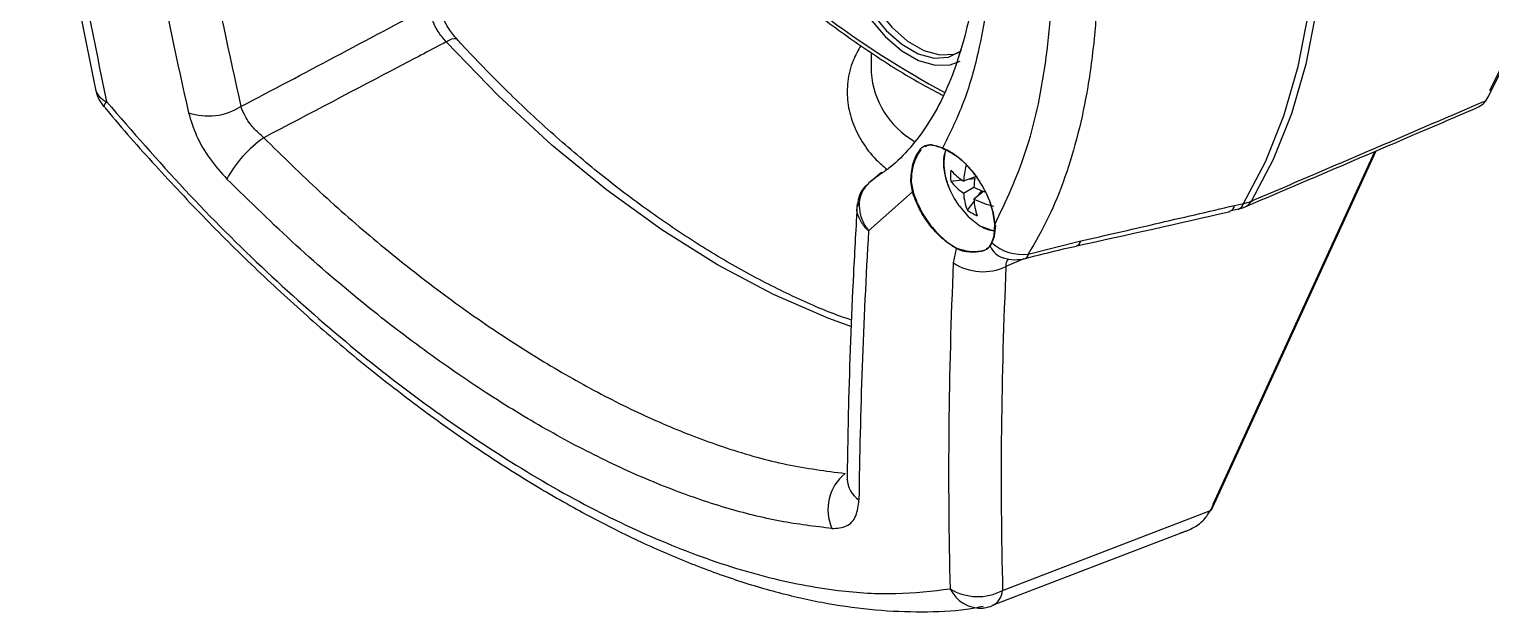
# Model space of a CAD drawing. Extents: x 16.7 to 113.1, y 4.5 to 84.5.
# Drawn here: x 18.346 to 22.001, y 4.468 to 5.924 of the extents above; entities that cross this region are included whole.
import ezdxf

# ---------------------------------------------------------------- set-up
doc = ezdxf.new("R2010")
doc.units = 0
doc.header["$MEASUREMENT"] = 0
doc.layers.add('OBJECT', color=7, linetype='CONTINUOUS')

msp = doc.modelspace()

# ---------------------------------------------------------------- linework, layer by layer
at = {"layer": 'OBJECT'}
for p, q in [((20.4514, 5.8657), (20.4514, 5.8158)), ((21.9882, 5.7453), (21.9956, 5.7578)), ((20.5941, 5.6345), (20.5862, 5.6296)), ((20.5928, 5.6353), (20.5928, 5.6353)), ((20.5941, 5.6345), (20.5942, 5.6345)), ((21.3067, 4.7369), (21.7109, 5.6186)), ((21.3097, 4.7383), (21.7139, 5.6199)), ((20.4766, 5.5632), (20.4488, 5.5423)), ((20.4786, 5.5647), (20.4499, 5.543)), ((20.4499, 5.543), (20.472, 5.5623)), ((20.472, 5.5623), (20.4771, 5.5667)), ((20.4499, 5.543), (20.4457, 5.5396)), ((20.4488, 5.5423), (20.4499, 5.543)), ((20.55, 5.5429), (20.55, 5.5425)), ((20.5543, 5.5177), (20.55, 5.5425)), ((20.5515, 5.5425), (20.5515, 5.5429)), ((20.5515, 5.5425), (20.5556, 5.5181)), ((20.6502, 5.5441), (20.6776, 5.5473)), ((20.7109, 5.5549), (20.6821, 5.5442)), ((20.6821, 5.5142), (20.7081, 5.5292)), ((20.6964, 5.5495), (20.7103, 5.5512)), ((20.7318, 5.5187), (20.7081, 5.4992)), ((20.7198, 5.5089), (20.7282, 5.5201)), ((20.5543, 5.5177), (20.4447, 5.42)), ((20.5571, 5.509), (20.5543, 5.5177)), ((20.5556, 5.5181), (20.5584, 5.5094)), ((20.5571, 5.509), (20.5573, 5.5085)), ((20.5584, 5.5094), (20.5586, 5.5089)), ((20.692, 5.4716), (20.7085, 5.4937)), ((21.3601, 5.4835), (21.382, 5.4886)), ((21.3481, 5.4696), (21.3699, 5.4746)), ((20.7586, 5.4074), (20.7603, 5.4365)), ((20.7625, 5.4332), (20.7586, 5.4074)), ((20.7586, 5.4071), (20.761, 5.4181)), ((20.7603, 5.4357), (20.7587, 5.4062)), ((20.6567, 5.3396), (20.6648, 5.3754)), ((20.7531, 5.3898), (20.7484, 5.3815)), ((20.7485, 5.383), (20.7531, 5.3911)), ((20.7531, 5.3911), (20.7586, 5.4071)), ((20.7587, 5.406), (20.7531, 5.3898)), ((20.7583, 5.407), (20.7583, 5.4067)), ((20.7587, 5.406), (20.7587, 5.4062)), ((20.8442, 5.362), (20.9758, 5.3946)), ((20.7819, 5.3522), (20.7828, 5.3519)), ((20.833, 5.3502), (20.7883, 5.3308)), ((20.7799, 4.5213), (21.2996, 4.7213)), ((21.2996, 4.7213), (21.3015, 4.7253)), ((20.7549, 4.4839), (21.2375, 4.6696)), ((20.7315, 4.4772), (20.7347, 4.4776))]:
    msp.add_line(p, q, dxfattribs=at)
at = {"layer": 'OBJECT', "flags": 128}
for points in [[(21.9956, 5.7578), (22.0479, 5.8638), (22.0912, 5.9792), (22.1251, 6.1034), (22.1494, 6.2356), (22.1641, 6.3751), (22.169, 6.5212), (22.1641, 6.6728), (22.1494, 6.8293), (22.1251, 6.9896), (22.0912, 7.1529), (22.0479, 7.3182), (21.9956, 7.4846)], [(21.9973, 7.4892), (22.0494, 7.3236), (22.0924, 7.1589), (22.1262, 6.9963), (22.1504, 6.8367), (22.165, 6.6808), (22.1699, 6.5298), (22.165, 6.3844), (22.1504, 6.2454), (22.1262, 6.1137), (22.0924, 5.9901), (22.0494, 5.8751), (21.9973, 5.7696)], [(21.382, 5.4886), (21.4373, 5.5928), (21.4831, 5.7071), (21.519, 5.8309), (21.5448, 5.9634), (21.5604, 6.1037), (21.5656, 6.2509), (21.5604, 6.4042), (21.5448, 6.5625), (21.519, 6.7247), (21.4831, 6.89), (21.4373, 7.0572), (21.382, 7.2253)], [(21.4011, 7.2345), (21.4566, 7.066), (21.5025, 6.8984), (21.5385, 6.7328), (21.5644, 6.5701), (21.58, 6.4115), (21.5852, 6.2579), (21.58, 6.1103), (21.5644, 5.9696), (21.5385, 5.8368), (21.5025, 5.7127), (21.4566, 5.5981), (21.4011, 5.4937)], [(20.3775, 6.1086), (20.3929, 6.0542), (20.4172, 6.0003), (20.449, 5.9498), (20.4865, 5.9056), (20.5276, 5.8703), (20.5698, 5.8459), (20.6109, 5.8338), (20.6484, 5.8347), (20.6737, 5.8443)], [(20.3889, 6.1184), (20.4014, 6.0662), (20.4232, 6.0138), (20.4529, 5.9643), (20.4887, 5.9209), (20.5283, 5.8863), (20.5691, 5.8627), (20.6087, 5.8516), (20.6444, 5.8537), (20.6742, 5.8689), (20.6771, 5.8714)], [(20.403, 6.1265), (20.4155, 6.0744), (20.4373, 6.0219), (20.4671, 5.9724), (20.5029, 5.929), (20.5424, 5.8944), (20.5833, 5.8709), (20.6228, 5.8598), (20.6586, 5.8619), (20.6705, 5.8661)], [(19.3886, 5.8923), (19.396, 5.8966), (19.4027, 5.8996), (19.4082, 5.9011), (19.4125, 5.901), (19.4151, 5.8995)], [(20.403, 5.1802), (20.3453, 5.2011), (20.2067, 5.261), (20.0672, 5.3348), (19.9276, 5.4221), (19.789, 5.5223), (19.6523, 5.6345), (19.5186, 5.7582), (19.3886, 5.8923)], [(18.5324, 5.7304), (18.5325, 5.7302), (18.5327, 5.73)], [(20.4438, 5.5382), (20.4439, 5.5383), (20.4457, 5.5396)], [(20.6709, 5.4823), (20.6937, 5.4556), (20.7233, 5.4328)], [(20.7233, 5.4328), (20.7528, 5.4215), (20.7595, 5.4206)]]:
    msp.add_lwpolyline(points, dxfattribs=at)
at = {"layer": 'OBJECT'}
for centre, radius, start, end in [((21.8122, 7.9437), 2.4755, 224.7226, 241.6195), ((20.667, 5.8314), 0.2162, 184.1353, 239.8886), ((18.5555, 5.7856), 0.0456, 195.1566, 249.1304), ((18.6093, 5.7942), 0.1, 191.8341, 219.9346), ((18.5528, 5.7275), 0.0206, 131.2059, 171.9085), ((18.7935, 5.862), 0.1548, 251.3955, 301.9184), ((19.1075, 5.4038), 0.3045, 125.1681, 151.4213), ((20.5938, 5.6354), 0.000936, 182.1571, 294.757), ((20.5937, 5.6354), 0.000939, 182.2804, 293.6717), ((20.63, 5.6267), 0.000537, 182.4525, 297.3817), ((20.7879, 5.5882), 0.1547, 168.2554, 205.9865), ((20.7895, 5.558), 0.14, 174.2684, 185.7316), ((20.7668, 5.6735), 0.1546, 221.0267, 236.7745), ((20.921, 5.5252), 0.2396, 166.04, 175.469), ((20.5508, 5.5446), 0.00187, 245.716, 293.2632), ((20.5508, 5.5442), 0.00187, 246.0446, 293.8612), ((20.7484, 5.5663), 0.1983, 186.7632, 196.8269), ((20.7483, 5.5662), 0.1982, 186.8728, 196.6597), ((20.8501, 5.6112), 0.2208, 204.276, 215.7186), ((20.7608, 5.6304), 0.1403, 217.9552, 235.8754), ((20.9946, 5.511), 0.2871, 171.6539, 176.3724), ((20.8376, 5.7908), 0.2919, 243.6571, 249.4695), ((20.5545, 5.5198), 0.00211, 263.8567, 303.0566), ((20.5571, 5.5114), 0.00236, 268.5285, 303.353), ((20.5573, 5.5109), 0.0024, 269.0317, 302.9503), ((20.8221, 5.5243), 0.1404, 184.1283, 202.0454), ((20.8143, 5.7236), 0.2483, 244.6616, 256.8984), ((20.8625, 5.5079), 0.1546, 183.2285, 198.9758), ((21.3415, 5.4873), 0.019, 292.0066, 348.4597), ((21.3635, 5.4922), 0.0188, 289.7557, 348.8987), ((21.3703, 5.5707), 0.0829, 278.0814, 291.8412), ((21.3743, 5.5075), 0.0302, 294.3501, 332.7682), ((20.7737, 5.5852), 0.1399, 234.268, 245.7374), ((21.3475, 5.572), 0.1, 282.9436, 293.1348), ((20.6663, 5.3754), 0.00147, 123.3022, 182.3711), ((20.749, 5.3822), 0.000907, 126.0908, 231.8381), ((20.7999, 5.4066), 0.0573, 205.9769, 251.4674), ((20.7535, 5.3905), 0.000787, 127.031, 238.6688), ((20.829, 5.4753), 0.1143, 228.399, 277.6381), ((20.759, 5.4068), 0.000644, 120.7767, 167.5858), ((20.7591, 5.4069), 0.000764, 172.98, 239.5129), ((20.759, 5.4066), 0.000767, 172.737, 239.3924), ((20.9589, 5.3986), 0.0173, 288.4643, 346.7088), ((20.7305, 5.4542), 0.1363, 237.2103, 295.0903), ((20.8113, 5.4478), 0.1, 252.7961, 284.7327), ((20.8308, 5.3632), 0.0135, 296.2212, 354.9621), ((20.459, 4.7235), 0.116, 129.1095, 204.1928), ((20.4548, 4.8016), 0.0639, 181.9527, 237.7902), ((21.3002, 4.7239), 0.0027, 257.1128, 331.8694), ((21.3018, 4.7284), 0.00319, 263.8276, 328.5775), ((21.3071, 4.7399), 0.00302, 261.3875, 326.9329), ((20.7177, 4.6368), 0.1312, 238.3001, 298.3105), ((20.7252, 4.5617), 0.0848, 205.5405, 274.2485), ((20.7324, 4.5251), 0.0476, 297.9242, 355.4269), ((20.7189, 4.5764), 0.1, 279.1058, 291.0242)]:
    msp.add_arc(centre, radius, start, end, dxfattribs=at)
for centre, major_axis, ratio, start_param, end_param in [((29.0252, 15.616), (5.5041, 16.751), 0.560269, 2.306716, 2.371164), ((32.3115, 13.7188), (8.654, 14.9534), 0.719689, 2.425419, 2.481145), ((32.2505, 13.7541), (8.7039, 15.04), 0.71887, 2.42727, 2.481138), ((-10.3599, -6.1464), (41.2178, 19.304), 0.050051, 5.477163, 5.493517), ((31.2996, 14.303), (8.6782, 15.0549), 0.435892, 2.426221, 2.480089), ((34.5249, 12.4411), (11.7585, 13.1395), 0.561291, 2.540319, 2.604767), ((34.586, 12.386), (11.7075, 13.0528), 0.561109, 2.540934, 2.605383), ((21.6632, 4.7539), (0.3456, 0.3853), 0.561109, 2.076501, 2.10355)]:
    msp.add_ellipse(centre, major_axis=major_axis, ratio=ratio, start_param=start_param, end_param=end_param, dxfattribs=at)
for points, knots in [([(20.8442, 7.0979), (20.8636, 7.0367), (20.9023, 6.9142), (20.9476, 6.7296), (20.983, 6.5458), (21.0059, 6.3716), (21.0176, 6.2101), (21.0196, 6.06), (21.0119, 5.9158), (20.9897, 5.7407), (20.9502, 5.5855), (20.8958, 5.451), (20.8614, 5.3917), (20.8442, 5.362)], [0, 0, 0, 0, 0.088765, 0.177531, 0.269416, 0.361302, 0.442441, 0.523579, 0.607061, 0.690543, 0.843256, 0.921628, 1, 1, 1, 1]), ([(20.594, 6.9959), (20.5953, 6.9922), (20.6121, 6.9442), (20.638, 6.8514), (20.6711, 6.7185), (20.6961, 6.5871), (20.7139, 6.4593), (20.7238, 6.3371), (20.726, 6.2217), (20.7208, 6.1132), (20.7085, 6.0112), (20.6891, 5.916), (20.663, 5.8289), (20.6305, 5.751), (20.5925, 5.6832), (20.5486, 5.626), (20.5092, 5.5852), (20.4823, 5.567), (20.4738, 5.5613)], [0, 0, 0, 0, 0.0057715, 0.0742779, 0.1436979, 0.2135393, 0.2831702, 0.3519849, 0.4195578, 0.4866328, 0.554417, 0.6228685, 0.6916463, 0.7604292, 0.8289965, 0.8975493, 0.9679071, 1, 1, 1, 1]), ([(20.7603, 5.4357), (20.788, 5.494), (20.8442, 5.6121), (20.8842, 5.7997), (20.9022, 5.968), (20.9072, 6.108), (20.9032, 6.2561), (20.8858, 6.4529), (20.8461, 6.7038), (20.7891, 6.9065), (20.7603, 7.0091)], [0, 0, 0, 0, 0.158308, 0.320393, 0.4075, 0.494607, 0.584228, 0.67385, 0.834938, 1, 1, 1, 1]), ([(20.6295, 6.9566), (20.6393, 6.9241), (20.677, 6.7993), (20.7253, 6.5813), (20.7562, 6.3163), (20.7549, 6.0686), (20.7252, 5.877), (20.6812, 5.7304), (20.6468, 5.6614), (20.6295, 5.6267)], [0, 0, 0, 0, 0.062214, 0.238483, 0.419893, 0.595629, 0.776478, 0.887615, 1, 1, 1, 1]), ([(18.3458, 6.6883), (18.3565, 6.6206), (18.3874, 6.4244), (18.4414, 6.1183), (18.4891, 5.8838), (18.5115, 5.7737)], [0, 0, 0, 0, 0.2182226, 0.6325864, 1, 1, 1, 1]), ([(20.0456, 6.2014), (20.0729, 6.1743), (20.1367, 6.1111), (20.2404, 6.0212), (20.3552, 5.9307), (20.4715, 5.8505), (20.564, 5.7928), (20.6175, 5.7656), (20.6319, 5.7583)], [0, 0, 0, 0, 0.145855, 0.341176, 0.536556, 0.731998, 0.927502, 1, 1, 1, 1]), ([(19.4151, 5.8997), (19.4144, 5.9003), (19.4063, 5.9086), (19.3916, 5.9292), (19.3759, 5.9606), (19.3675, 5.9872), (19.367, 5.9989), (19.3668, 6.0022)], [0, 0, 0, 0, 0.025839, 0.311935, 0.601613, 0.888955, 1, 1, 1, 1]), ([(19.3886, 5.8923), (19.3815, 5.9006), (19.3672, 5.9172), (19.3518, 5.9488), (19.3485, 5.9695), (19.3468, 5.9802)], [0, 0, 0, 0, 0.326673, 0.652869, 1, 1, 1, 1]), ([(19.3886, 5.8923), (19.351, 5.8726), (19.1988, 5.7926), (19.0467, 5.7128), (18.9321, 5.6527)], [0, 0, 0, 0, 0.247159, 1, 1, 1, 1]), ([(20.4025, 5.1967), (20.3903, 5.2008), (20.3391, 5.2181), (20.247, 5.2593), (20.1271, 5.3204), (20.0067, 5.3925), (19.8866, 5.4742), (19.7674, 5.5654), (19.6497, 5.6655), (19.5362, 5.7723), (19.4586, 5.8522), (19.4193, 5.8949), (19.4151, 5.8995)], [0, 0, 0, 0, 0.037515, 0.156891, 0.276211, 0.395517, 0.514832, 0.634177, 0.753562, 0.872989, 0.986187, 1, 1, 1, 1]), ([(20.4258, 5.8835), (20.4187, 5.8711), (20.4022, 5.8425), (20.3911, 5.7936), (20.3908, 5.7406), (20.4034, 5.6895), (20.4278, 5.6415), (20.4569, 5.6025), (20.4814, 5.5817), (20.4906, 5.5738)], [0, 0, 0, 0, 0.122466, 0.283753, 0.43948, 0.592877, 0.746773, 0.904571, 1, 1, 1, 1]), ([(18.5392, 5.743), (18.6037, 5.6685), (18.7329, 5.5193), (18.9384, 5.3156), (19.1491, 5.1292), (19.363, 4.9645), (19.5768, 4.8224), (19.787, 4.7053), (19.9905, 4.6153), (20.1854, 4.5521), (20.3599, 4.5188), (20.515, 4.5093), (20.6042, 4.5199), (20.6488, 4.5252)], [0, 0, 0, 0, 0.094108, 0.188508, 0.282606, 0.376776, 0.471253, 0.56542, 0.658464, 0.751805, 0.844857, 0.922428, 1, 1, 1, 1]), ([(21.4011, 5.4937), (21.454, 5.5164), (21.6497, 5.6002), (21.8454, 5.6841), (21.9882, 5.7453)], [0, 0, 0, 0, 0.269854, 1, 1, 1, 1]), ([(21.9698, 5.73), (21.9754, 5.7329), (21.9826, 5.7367), (21.9872, 5.7438), (21.9882, 5.7453)], [0, 0, 0, 0, 0.778911, 1, 1, 1, 1]), ([(18.533, 5.7309), (18.535, 5.7284), (18.5763, 5.6773), (18.6611, 5.5826), (18.787, 5.4478), (18.9166, 5.32), (19.0483, 5.1993), (19.1816, 5.0864), (19.3156, 4.9819), (19.4495, 4.8863), (19.5827, 4.7998), (19.7143, 4.7229), (19.8438, 4.656), (19.9713, 4.5988), (20.0971, 4.5513), (20.2212, 4.5139), (20.3433, 4.4869), (20.4627, 4.4706), (20.5784, 4.4664), (20.6682, 4.47), (20.7176, 4.4791), (20.7314, 4.4817)], [0, 0, 0, 0, 0.0030289, 0.0609794, 0.1190204, 0.1770374, 0.2349436, 0.2926675, 0.3501559, 0.4073797, 0.4643369, 0.5210545, 0.5773277, 0.633391, 0.6899213, 0.746929, 0.8043602, 0.8621013, 0.9199666, 0.9776698, 1, 1, 1, 1]), ([(18.7441, 5.7153), (18.7499, 5.6963), (18.7614, 5.6582), (18.7961, 5.5988), (18.8256, 5.5657), (18.8401, 5.5495)], [0, 0, 0, 0, 0.336949, 0.673845, 1, 1, 1, 1]), ([(18.9321, 5.6527), (18.9233, 5.6607), (18.9055, 5.6766), (18.8854, 5.7047), (18.8785, 5.7224), (18.8753, 5.7306)], [0, 0, 0, 0, 0.348121, 0.696418, 1, 1, 1, 1]), ([(21.3867, 5.4801), (21.5282, 5.5405), (21.7227, 5.6235), (21.917, 5.7068), (21.97, 5.7296)], [0, 0, 0, 0, 0.726976, 1, 1, 1, 1]), ([(18.9321, 5.6527), (18.9788, 5.607), (19.0722, 5.5156), (19.2173, 5.3894), (19.3652, 5.2721), (19.5137, 5.1667), (19.6601, 5.0745), (19.8048, 4.995), (19.9482, 4.9283), (20.0945, 4.8734), (20.242, 4.8321), (20.3377, 4.8197), (20.3858, 4.8135)], [0, 0, 0, 0, 0.095908, 0.191815, 0.290502, 0.38919, 0.485101, 0.581012, 0.679721, 0.77843, 0.888705, 1, 1, 1, 1]), ([(20.55, 5.5429), (20.5511, 5.558), (20.5532, 5.588), (20.5698, 5.6205), (20.5824, 5.633), (20.5905, 5.6348), (20.5928, 5.6353)], [0, 0, 0, 0, 0.309279, 0.616001, 0.89125, 1, 1, 1, 1]), ([(20.5928, 5.6353), (20.6001, 5.6349), (20.61, 5.6342), (20.6254, 5.6283), (20.6295, 5.6267)], [0, 0, 0, 0, 0.7299259, 1, 1, 1, 1]), ([(20.6303, 5.6263), (20.62, 5.63), (20.6059, 5.6352), (20.5967, 5.6347), (20.5942, 5.6345)], [0, 0, 0, 0, 0.730796, 1, 1, 1, 1]), ([(20.576, 5.6234), (20.5706, 5.6152), (20.5604, 5.5998), (20.5517, 5.5682), (20.5516, 5.5492), (20.5515, 5.5429)], [0, 0, 0, 0, 0.430285, 0.81256, 1, 1, 1, 1]), ([(20.6295, 5.6267), (20.6415, 5.6208), (20.6654, 5.609), (20.7006, 5.5749), (20.7304, 5.5331), (20.7515, 5.4871), (20.7591, 5.4543), (20.7601, 5.4382), (20.7603, 5.4357)], [0, 0, 0, 0, 0.1925553, 0.385109, 0.5777077, 0.7704748, 0.9634866, 1, 1, 1, 1]), ([(20.7603, 5.4365), (20.7585, 5.4506), (20.7549, 5.4787), (20.735, 5.5251), (20.7069, 5.5679), (20.6727, 5.6028), (20.6462, 5.6199), (20.6324, 5.6254), (20.6303, 5.6263)], [0, 0, 0, 0, 0.193231, 0.386467, 0.579538, 0.772364, 0.965005, 1, 1, 1, 1]), ([(20.6374, 5.6232), (20.6353, 5.6158), (20.6305, 5.5984), (20.6328, 5.5666), (20.6407, 5.543), (20.6445, 5.5318)], [0, 0, 0, 0, 0.281313, 0.658589, 1, 1, 1, 1]), ([(20.3532, 4.676), (20.3103, 4.6811), (20.2246, 4.6913), (20.0873, 4.7258), (19.9442, 4.7748), (19.7968, 4.8391), (19.6477, 4.9168), (19.4965, 5.0079), (19.3429, 5.1129), (19.1807, 5.2375), (19.0117, 5.3812), (18.8975, 5.4932), (18.8401, 5.5495)], [0, 0, 0, 0, 0.095398, 0.1907956, 0.2889546, 0.3871132, 0.4825163, 0.5779195, 0.6761073, 0.7742953, 0.8866036, 1, 1, 1, 1]), ([(20.4445, 5.5375), (20.4418, 5.5355), (20.4305, 5.5268), (20.4192, 5.5066), (20.4177, 5.4884), (20.417, 5.4809)], [0, 0, 0, 0, 0.156395, 0.654637, 1, 1, 1, 1]), ([(20.4457, 5.5396), (20.4394, 5.5327), (20.4268, 5.5188), (20.4198, 5.4899), (20.4229, 5.4591), (20.4335, 5.4355), (20.4422, 5.4232), (20.4446, 5.4201), (20.4447, 5.42)], [0, 0, 0, 0, 0.22823, 0.4564, 0.686137, 0.918665, 0.996838, 1, 1, 1, 1]), ([(20.451, 5.5439), (20.449, 5.5425), (20.4464, 5.5408), (20.4443, 5.5385), (20.4439, 5.5381)], [0, 0, 0, 0, 0.80461, 1, 1, 1, 1]), ([(20.4164, 5.4882), (20.4131, 5.4299), (20.4034, 5.2581), (20.3948, 5.0284), (20.3919, 4.8591), (20.3909, 4.7994)], [0, 0, 0, 0, 0.249913, 0.735473, 1, 1, 1, 1]), ([(20.6648, 5.3754), (20.6527, 5.383), (20.6286, 5.3983), (20.5949, 5.436), (20.5707, 5.4744), (20.561, 5.499), (20.5573, 5.5085)], [0, 0, 0, 0, 0.275398, 0.55079, 0.826423, 1, 1, 1, 1]), ([(20.5586, 5.5089), (20.5649, 5.4937), (20.5776, 5.4635), (20.6081, 5.4219), (20.6387, 5.3925), (20.6581, 5.3811), (20.6655, 5.3766)], [0, 0, 0, 0, 0.276325, 0.552665, 0.828652, 1, 1, 1, 1]), ([(20.9758, 5.3946), (21.0374, 5.4088), (21.1656, 5.4383), (21.2936, 5.468), (21.3601, 5.4835)], [0, 0, 0, 0, 0.480479, 1, 1, 1, 1]), ([(20.4447, 5.42), (20.4446, 5.4201), (20.4419, 5.4225), (20.4319, 5.4324), (20.4201, 5.4516), (20.4139, 5.4708), (20.4163, 5.48), (20.4165, 5.481)], [0, 0, 0, 0, 0.005533, 0.142528, 0.549791, 0.951962, 1, 1, 1, 1]), ([(20.9644, 5.3821), (21.0919, 5.4103), (21.2204, 5.4386), (21.3479, 5.4683), (21.3489, 5.4685)], [0, 0, 0, 0, 0.992606, 1, 1, 1, 1]), ([(20.7244, 5.432), (20.7298, 5.429), (20.7415, 5.4226), (20.7532, 5.4213), (20.7595, 5.4207)], [0, 0, 0, 0, 0.462588, 1, 1, 1, 1]), ([(20.7484, 5.3815), (20.7444, 5.377), (20.7373, 5.3691), (20.7057, 5.3652), (20.6798, 5.368), (20.6669, 5.3744), (20.6648, 5.3754)], [0, 0, 0, 0, 0.353798, 0.623722, 0.94006, 1, 1, 1, 1]), ([(20.6655, 5.3766), (20.6789, 5.3726), (20.7042, 5.3651), (20.7239, 5.3697), (20.7331, 5.3718)], [0, 0, 0, 0, 0.532901, 1, 1, 1, 1]), ([(20.7396, 5.3757), (20.7419, 5.3768), (20.7457, 5.3785), (20.7477, 5.3817), (20.7485, 5.383)], [0, 0, 0, 0, 0.631903, 1, 1, 1, 1]), ([(20.8367, 5.3511), (20.8685, 5.3592), (20.9113, 5.3702), (20.9535, 5.3796), (20.9643, 5.382)], [0, 0, 0, 0, 0.7434872, 1, 1, 1, 1]), ([(20.7926, 5.3484), (20.7907, 5.3447), (20.788, 5.3396), (20.7882, 5.3328), (20.7883, 5.3308)], [0, 0, 0, 0, 0.712327, 1, 1, 1, 1]), ([(20.3908, 4.7997), (20.3908, 4.7993), (20.3909, 4.7969), (20.3909, 4.7975), (20.3909, 4.798)], [0, 0, 0, 0, 0.178623, 1, 1, 1, 1]), ([(20.3532, 4.676), (20.366, 4.6768), (20.3917, 4.6784), (20.4155, 4.7044), (20.419, 4.7333), (20.4207, 4.7474)], [0, 0, 0, 0, 0.337927, 0.675839, 1, 1, 1, 1]), ([(21.2377, 4.6693), (21.2416, 4.6708), (21.2588, 4.6774), (21.2826, 4.6939), (21.2948, 4.7135), (21.2996, 4.7213)], [0, 0, 0, 0, 0.153229, 0.662953, 1, 1, 1, 1]), ([(21.3025, 4.7224), (21.303, 4.7235), (21.3038, 4.7249), (21.3043, 4.7263), (21.3044, 4.7268)], [0, 0, 0, 0, 0.702801, 1, 1, 1, 1]), ([(21.3045, 4.7268), (21.3049, 4.7277), (21.3066, 4.7315), (21.3083, 4.7354), (21.3097, 4.7383)], [0, 0, 0, 0, 0.2499431, 1, 1, 1, 1]), ([(21.2382, 4.6695), (21.2375, 4.6691), (21.2345, 4.6675), (21.2303, 4.6662), (21.2267, 4.665), (21.2255, 4.6647), (21.2254, 4.6646)], [0, 0, 0, 0, 0.1741282, 0.7305742, 0.9718367, 1, 1, 1, 1])]:
    msp.add_open_spline(points, degree=3, knots=knots, dxfattribs=at)

doc.saveas('drawing.dxf')
